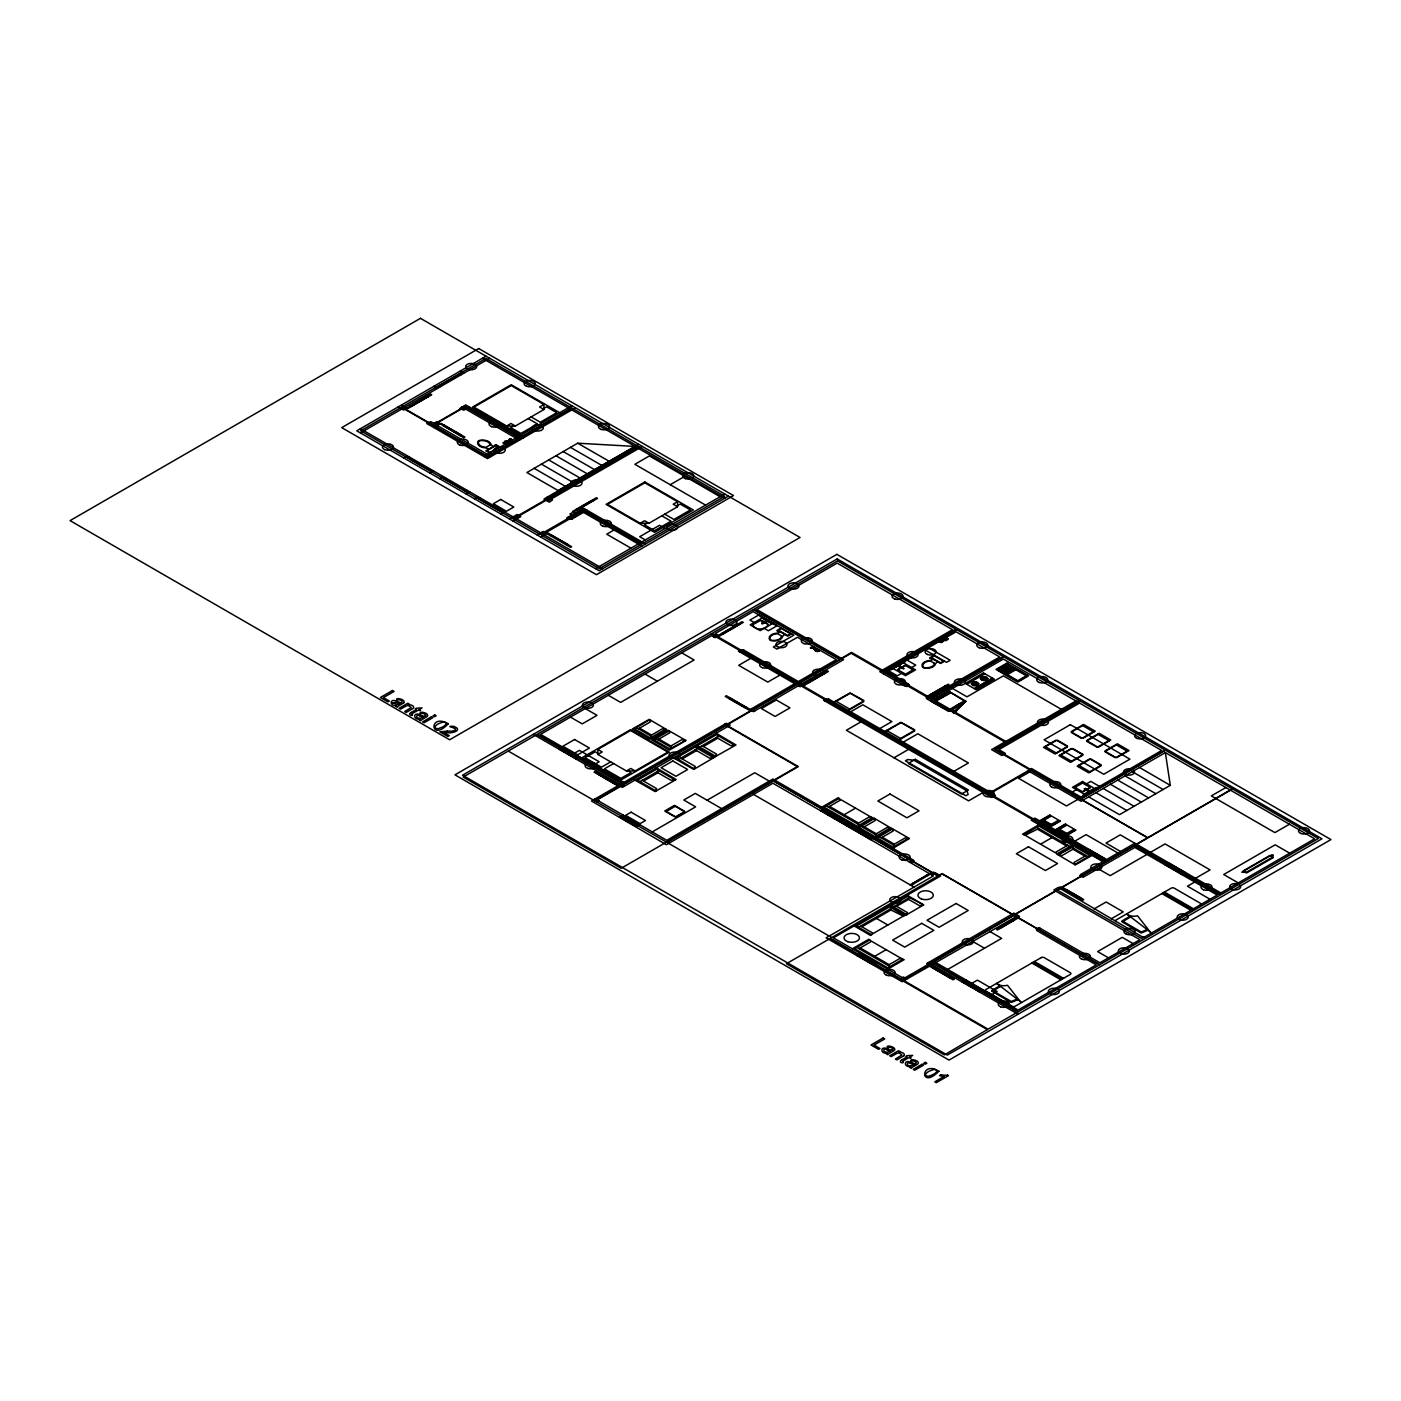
<?xml version="1.0" encoding="UTF-8"?>
<svg xmlns="http://www.w3.org/2000/svg" width="1401" height="1401" viewBox="0 0 1401 1401"><rect width="100%" height="100%" fill="white"/><g stroke="black" fill="none" stroke-linecap="round" stroke-linejoin="round"><path stroke-width="1.5" d="M984.185 677.699L985.744 678.329M901.876 668.417L903.978 668.592L902.682 667.787M1086.16 788.868C1082.728 786.539 1094.339 793.684 1086.108 789.148M975.289 682.952L976.515 683.67M983.852 679.59L985.744 678.784M762.109 623.2L766.382 621.466M434.853 726.664L436.814 724.79A29.123 16.812 0 0 1 438.863 723.564L442.996 722.058A2.977 1.716 0 0 1 446.254 724.072L444.292 725.946A30.034 17.337 0 0 1 442.243 727.172L438.303 728.643A3.082 1.786 0 0 1 434.678 726.646M925.518 1074.129L927.462 1072.255A29.123 16.812 0 0 1 929.511 1071.029L933.644 1069.523M973.45 683.565L975.464 682.882M982.539 678.312L984.255 677.594M669.223 730.867L668.172 730.359L651.728 739.868L669.52 750.13L686.052 740.358L669.678 748.922L653.829 739.763L669.223 730.867L685.142 740.026M891.421 828.341L890.371 827.851L875.065 836.695L859.216 827.536L874.522 818.342M906.92 914.748L891.526 905.624L907.375 896.465L923.784 904.958L907.218 895.257M1022.502 834.225L1039.017 824.699L1074.339 845.101L1057.895 854.943L1074.164 846.309L1090.013 855.468L1074.707 864.662M991.768 990.595L999.824 985.796M993.519 990.595L1000.577 986.374M1121.816 921.122L1129.854 916.324M1123.567 921.122L1130.607 916.902M903.575 668.61L899.302 667.016M1084.392 788.658L1085.372 789.411M763.457 623.533L763.86 623.287M982.469 678.977L983.555 679.345M784.525 634.303L782.564 636.579A8.476 4.886 0 0 1 770.83 640.537A2.784 1.611 0 0 1 769.814 639.942A8.476 4.886 0 0 1 776.662 633.182L780.585 632.044M937.409 661.64L935.448 663.899A8.476 4.886 0 0 1 923.714 667.857A2.784 1.611 0 0 1 922.681 667.261A8.476 4.886 0 0 1 929.528 660.501L933.469 659.363M899.372 666.491L900.65 666.491M752.967 624.653L760.69 620.31L767.993 624.373M897.761 669.398L905.064 665.335L912.787 669.678M912.769 670.063L905.501 674.109L897.796 669.783L905.396 665.387M957.759 704.721L951.121 711.025L953.31 712.111L964.904 701.708M1075.25 787.134L1082.553 783.089L1090.276 787.415L1082.64 791.793L1075.25 787.502M1090.276 787.782L1082.693 791.793M403.768 702.812C406.378 699.239 394.136 696.98 396.921 700.062M958.862 704.038L951.612 710.99L953.486 711.936M412.017 713.774L417.831 710.36L420.493 710.552L418.987 709.677L422.051 707.908L416.43 708.205L415.274 708.871L416.36 709.501L411.316 712.409M902.682 1061.24L908.496 1057.825L911.14 1058.018L909.652 1057.16L912.716 1055.391L907.077 1055.671L905.922 1056.336L907.007 1056.967L901.964 1059.874M840.232 800.199L828.359 807.081M870.739 941.822L858.953 948.635M1055.864 852.123L1067.737 845.258M507.162 441.262L508.318 441.262M508.23 441.753L507.232 441.735M814.436 649.066L815.592 649.066M815.575 649.521L814.541 649.556M942.961 640.064L944.099 640.064M944.081 640.502L943.048 640.555M940.316 640.975L941.98 642.218M943.363 639.381L945.938 637.718M694.458 769.096L676.088 758.064L695.106 747.083L713.477 757.696L714.79 757.276L694.808 745.56M487.303 450.527L495.919 445.588L498.791 446.901M498.791 447.322L490 452.348L487.268 451.052M778.746 629.977L781.618 628.664L790.322 633.672M790.234 634.145L787.45 635.406L778.746 630.397M931.63 657.297L934.502 655.983L943.206 660.992M943.206 661.412L940.334 662.726L931.753 657.787M764.946 621.711C760.305 624.653 770.638 620.048 763.422 623.41L762.774 622.937M863.839 701.533L848.393 710.447M914.73 730.919L899.284 739.833M486.042 356.187L356.782 430.825L599.155 570.75L728.415 496.129M435.939 387.639L462.12 372.526M360.407 432.909L489.667 358.288M411.123 406.36L428.093 396.693M422.717 399.968L407.884 408.532L401.702 404.871M428.461 424.521L432.103 422.419M433.715 423.347L436.692 421.806L463.731 437.76L464.904 437.077L456.166 432.051M433.715 427.55L441.052 423.312L455.885 431.876M469.335 406.99L463.731 410.213L459.948 408.374L465.692 404.889L523.116 438.04M443.381 425.992L444.537 425.326M403.681 457.899L407.306 455.798M408.041 457.899L409.495 457.059M460.246 435.729L461.402 435.063M429.844 470.491L431.298 469.65M506.637 426.009L510.997 423.487L515.358 426.009L543.956 409.495L543.956 404.451L511.242 385.573L473.923 407.113L506.637 426.009L515.358 426.009M543.956 404.451L539.595 406.973L543.956 409.495M429.844 473.013L433.487 470.911M513.414 426.009L510.752 427.55L520.927 433.417L537.406 423.908L528.212 418.584M543.956 408.374L546.618 406.833L556.792 412.717L540.313 422.226L531.119 416.903M439.739 478.722L443.381 476.62M506.111 441.28L504.553 441.455L506.111 441.28A7.198 4.15 0 0 0 507.442 442.208M444.099 478.722L445.553 477.881M507.547 442.156L505.551 443.171L504.395 442.348M508.826 441.28L510.7 440.194M507.915 442.366L506.619 443.364M509.316 441.56L511.19 440.474M483.853 456.498L571.818 405.712M575.461 407.814L487.495 458.6L426.797 423.47L430.562 421.631L491.121 456.498M465.92 491.313L467.374 490.473M465.92 493.835L469.545 491.733M474.431 498.738L478.074 496.655M478.792 498.738L480.245 497.898M577.702 443.206L526.899 472.54L558.071 490.543L635.108 446.446L577.702 443.206L609.19 461.279M500.612 511.33L502.066 510.489M500.612 513.852L504.237 511.75M509.456 518.965L517.197 514.482L520.822 516.584L513.081 521.067M638.716 444.327L543.956 499.036L549.332 502.153L552.519 499.964L551.066 499.124M547.581 501.138L642.341 446.429M587.352 502.941L572.519 511.505L575.128 513.011M587.632 502.784L596.371 497.74L597.526 498.406L569.892 514.027L575.058 517.249M576.144 509.579L593.131 499.912M576.914 510.017L593.779 500.28M537.143 534.954L543.448 531.399L545.76 532.73M545.182 534.411L547.809 532.905L562.642 541.469M540.768 537.038L545.252 534.446L541.627 532.362M571.433 519.351L587.124 510.279M550.138 535.585L551.293 534.919M670.221 484.711L684.774 476.322M567.002 545.322L568.158 544.656L551.031 535.059M614.023 529.998L606.738 534.201L630.975 548.194M640.239 523.256L644.6 520.734L648.961 523.256L677.559 506.742L677.559 501.698L644.845 482.82L607.526 504.36L640.239 523.256L648.961 523.256M677.559 501.698L673.198 504.22L677.559 506.742M647.034 523.256L644.355 524.797L654.547 530.664L671.026 521.154L661.815 515.831M677.559 505.621L680.221 504.08L690.413 509.964L673.934 519.473L664.722 514.149M595.53 568.648L724.79 494.028M422.629 717.452L423.172 717.154A17.145 9.895 0 0 1 420.212 716.051M508.475 750.918L536.828 734.544L623.112 784.35L594.76 800.724M713.302 636.649L716.944 634.565L715.193 633.55L753.143 611.642L793.859 635.143L773.352 646.982L776.995 649.083L797.502 637.245L836.309 659.661L798.36 681.569L743.703 650.011L740.061 652.095M717.084 636.159L742.092 621.711L743.266 622.394L734.106 627.508M717.382 636.317L715.053 637.665L711.568 635.651L540.576 734.369L623.743 782.388M722.005 633.62L738.87 623.883M722.636 633.988L739.623 624.321L738.607 623.725M734.247 627.595L719.413 636.159L716.804 634.635M761.076 616.44L774.7 624.303M774.508 624.706L760.393 616.545M559.384 749.43L563.009 747.328M560.96 749.92L575.496 758.309M561.924 749.64L564.113 748.379M740.639 649.749L738.309 651.097L794.735 683.67L749.097 710.184L734.264 701.621M740.936 649.924L743.546 650.082M781.338 627.911L777.397 630.187L787.73 636.159L791.67 633.882M778.623 630.905L776.907 630.765L779.114 631.186M573.832 753.563L579.401 750.358L599.155 761.759L593.586 764.981M575.986 757.748L578.158 756.487M750.831 658.312L738.712 665.317L767.783 682.094L779.902 675.107M576.336 759.219L579.979 757.118M597.842 749.43L630.555 730.534L667.874 752.092L635.161 770.97L626.44 770.97L597.842 754.456L597.842 749.43L602.202 751.952L597.842 754.456M638.436 728.8L650.467 721.848L649.434 720.219M650.432 735.718L662.463 728.783L665.3 729.361M610.678 761.881L601.467 767.188L584.988 757.678L595.18 751.812L597.842 753.335M813.631 647.244L810.426 647.962L813.018 647.875M811.284 648.173L813.718 646.772M811.634 648.383L812.773 647.735M613.585 763.563L604.374 768.869L620.853 778.378L631.045 772.511L628.366 770.97M813.245 648.015L810.426 647.682L811.564 647.034L814.681 648.663M597.597 774.158L598.752 773.475M728.73 698.434L729.903 697.768M815.382 648.243L813.718 649.206L815.119 650.011L816.783 649.066M657.769 739.71L669.801 732.776L668.785 731.147M814.681 650.222L815.61 650.764A7.198 4.15 0 0 1 816.941 649.836L816.188 649.399A7.198 4.15 0 0 1 814.681 650.222L815.61 650.764M817.186 650.292L816.065 650.94L818.885 651.272L816.818 649.889M817.431 650.432L816.065 651.22L818.639 651.132M818.219 649.976L819.497 650.624M816.538 651.22L818.517 650.222M816.906 651.43L819.357 650.011M817.273 651.64L819.427 650.677L816.555 649.188M603.253 777.257L594.094 772.144L595.267 771.461L620.275 785.908M626.44 770.97L630.8 768.448L635.161 770.97M669.766 746.645L681.797 739.71L684.634 740.288M614.461 783.895L615.617 783.212M745.612 708.17L746.768 707.505M595.232 801.004L726.103 725.455L797.344 766.592L666.491 842.141L508.248 751.059L463.188 777.065L621.186 868.287L666.246 842.264M802.213 685.229L818.657 675.895M818.499 675.825L827.22 670.781L828.394 671.447L804.542 685.229L801.932 683.706M802.51 685.387L800.181 686.735L798.447 685.719M807.011 682.62L823.998 672.953M807.782 683.058L824.646 673.321M639.889 781.618L658.925 770.638M678.504 759.465L697.523 748.484M699.747 747.066L718.766 736.085M643.549 781.058L657.945 772.739M682.147 758.904L696.56 750.586M703.39 746.505L717.802 738.187M655.423 790.584L656.631 788.623L642.201 780.287M674.441 779.604L671.044 780.304L656.614 771.969M715.263 756.032L716.489 754.071L702.059 745.735M734.282 745.052L730.884 745.752L716.454 737.416M694.02 768.413L695.246 766.452L680.816 758.134M713.039 757.433L709.642 758.151L695.211 749.815M634.951 780.112L655.125 791.6L676.14 779.516L656.316 767.783M734.86 745.35L716.366 734.684L697.33 745.665L715.806 756.347L735.998 744.964L716.156 733.231M713.669 757.748L693.74 769.429L673.566 757.959M619.575 817.256L623.217 815.154M825.767 698.819L823.455 700.167L991.855 797.467L995.481 795.365L828.762 699.117L826.065 698.994M621.151 817.746L635.704 826.135M622.132 817.466L624.303 816.205M825.119 701.218L828.762 699.117M833.84 702.059L850.074 692.917L863.874 700.5M883.401 673.741L956.095 631.781L999.719 656.964L927.024 698.924L930.649 701.025L1003.361 659.065L1161.709 750.481L1081.029 797.081L1031.556 768.519L1027.914 770.62L1081.029 801.267L1165.352 752.582L1314.681 838.796L1220.901 892.945L1120.275 834.856L1106.002 843.087L1120.555 851.493M836.204 701.323L849.847 693.442M939.09 641.676L941.962 640.187M940.579 641.553L942.453 640.467M943.731 639.592L945.728 638.576M946.971 638.033L945.272 639.014L948.092 638.979L946.726 638.173M945.167 640.467L946.726 640.292L945.167 640.467A7.198 4.15 0 0 0 943.836 639.539M946.393 639.662L948.092 638.698M902.454 668.435L900.773 666.683L902.069 668.032M636.177 825.574L638.366 824.313M901.526 673.356L897.27 675.807L888.549 670.764M911.578 667.559L915.746 665.142L907.025 660.099M636.544 827.045L640.187 824.944M934.222 655.23L930.282 657.507L940.614 663.479L944.554 661.202M931.507 658.225L929.774 658.085L931.998 658.505M665.93 811.687L675.615 806.083M849.654 709.081L863.296 701.218M850.705 711.778L862.823 704.791L891.894 721.585L879.775 728.573M675.86 816.713L684.336 811.827M676.228 816.923L684.704 812.037M652.236 831.914L695.632 806.853L683.811 800.024L695.264 793.404L721.638 808.64M707.102 800.234L754.736 772.739L769.289 781.128M908.391 685.352L909.354 684.791L908.146 684.091M908.636 685.492L906.692 686.613L905.239 685.772M860.914 721.883L846.379 730.271L968.599 800.847L983.152 792.441M931.385 694.143L945.447 686.035M931.805 701.008L948.092 691.604M932.103 701.183L948.389 691.779M934.047 702.286L950.333 692.9M884.749 731.445L900.966 722.303L914.765 729.886M966.76 684.248L984.921 673.758M887.096 730.709L900.738 722.828M997.687 669.048L1006.181 664.144M974.273 688.591L992.433 678.102M975.236 688.451L992.188 678.662M982.451 684.581L985.551 682.795M983.134 684.984L986.234 683.198M976.444 689.152L993.414 679.362M1014.149 669.59L1007.126 673.653L999.001 668.96M1008.09 674.214L1015.13 670.151M947.987 710.325L964.256 700.938M900.545 738.467L914.188 730.604M903.295 742.145L917.83 733.756L968.424 762.967L953.888 771.356M1018.527 680.238L1025.567 676.175M1018.527 681.079L1027.021 676.175M894.013 757.783L908.548 749.377M821.757 807.239L838.271 797.694M839.339 798.307L824.068 807.134L857.289 826.292L872.56 817.484M820.461 810.671L824.086 808.57M822.037 811.161L837.308 819.97M823 810.881L825.189 809.62M844.085 814.752L855.538 808.132M837.78 819.41L840.337 817.939M838.271 820.531L853.542 829.357M839.234 820.25L841.423 818.99M857.377 823.823L869.128 817.028L871.037 817.063M854.015 828.797L856.204 827.536M1075.933 700.955L991.593 749.64L1001.75 755.507L1005.393 753.405L998.878 749.64L1079.576 703.057M857.097 827.623L873.926 818.061L890.528 827.798M854.505 829.917L869.776 838.726M855.468 829.637L857.657 828.376M863.156 827.483L875.17 820.548L874.154 818.902M875.152 834.418L887.183 827.466L890.003 828.061M869.163 838.796L872.805 836.695M870.616 839.637L874.259 837.535M874.907 837.903L891.964 828.481L909.459 838.534L892.945 848.323M881.194 837.903L893.208 830.951L892.192 829.322M1055.864 740.201L1043.517 747.346L1055.146 754.053L1067.509 746.926M1045.409 746.751L1056.301 740.464M1071.257 731.602L1083.621 724.475L1095.249 731.182L1082.903 738.327M1071.695 731.865L1082.605 725.56M893.19 844.838L905.221 837.886L908.041 838.481M908.531 838.218L893.102 847.097L877.254 837.956L892.56 828.762M1056.161 752.967L1067.072 746.663M1082.465 738.064L1093.358 731.777M1029.91 771.776L1018.597 778.308L1066.476 805.943L1077.789 799.411M1071.275 748.484L1058.911 755.612L1070.539 762.337L1082.903 755.192M1060.802 755.034L1071.695 748.729M1086.773 740.428L1099.137 733.283L1110.765 740.008L1098.402 747.136M1087.211 740.674L1098.121 734.369M1071.555 761.233L1082.465 754.946M1097.964 746.891L1108.874 740.586M909.389 862.018L913.014 859.916L772.914 779.026L666.788 840.302L598.735 801.022M1089.505 759.009L1077.141 766.154L1088.787 772.862L1101.133 765.734M1079.033 765.559L1089.943 759.272M1105.021 750.954L1117.368 743.808L1129.013 750.533L1116.65 757.661M1105.459 751.199L1116.352 744.912M1089.803 771.776L1100.696 765.471M1116.212 757.416L1127.122 751.129M910.072 884.854L917.708 880.581M917.585 880.511L929.931 873.366L932.12 874.627M913.102 883.243L927.252 875.187M911.035 885.414L933.574 872.122L935.027 872.963M1072.29 792.038L1076.476 789.639M1086.528 783.824L1090.766 781.373L1099.505 786.416M931.683 874.889L935.325 872.788L940.719 875.905L833.402 937.847L902.174 977.565M1084.409 788.973L1085.6 788.745M1085.985 789.166L1087.141 790.584L1085.11 789.218M1082.763 795.558L1097.018 787.502L1082.92 795.645M1039.682 820.776L1049.769 815.032L1060.277 821.074L1050.365 826.94M893.54 906.78L909.389 897.621M858.585 927.287L891.789 908.128M1043.307 820.688L1050.522 816.52L1049.909 815.54M896.587 906.307L908.584 899.389M861.895 926.779L890.913 910.037M1023.553 834.838L1038.824 826.03L1072.028 845.206L1056.757 854.015M1038.736 828.499L1025.147 835.294M1050.505 824.839L1057.72 820.671L1059.419 821.039M871.247 934.607L904.468 915.448M906.465 914.24L907.498 912.611L895.467 905.676M922.331 905.099L919.494 905.676L907.463 898.742M922.839 905.361L906.097 915.081L889.425 905.519M1055.268 829.777L1065.355 824.033L1075.863 830.075L1065.951 835.942M852.351 948.792L868.865 939.248M1058.893 829.69L1066.108 825.522L1065.496 824.541M869.933 939.861L854.663 948.687L887.849 967.863L903.137 959.037M1040.558 844.19L1052.011 837.588M1066.091 833.84L1073.306 829.672L1075.005 830.022M856.852 955.587L860.477 953.486M859.391 955.797L861.562 954.536M874.679 956.305L886.132 949.685M1165.352 752.582L1170.308 785.348L1119.504 814.681L1088.665 796.871M1074.777 841.16L1086.09 834.628L1117.928 852.999M1057.825 854.628L1074.339 845.101M873.453 963.906L875.625 962.645M1074.094 848.586L1062.063 855.521L1059.226 854.943M873.804 965.377L877.446 963.275M1084.304 850.845L1087.929 848.743M887.954 965.377L899.705 958.599L901.614 958.634M1088.787 849.654L1103.323 858.06M1086.108 851.475L1088.297 850.214M887.674 969.194L904.188 959.65M1086.09 855.521L1074.059 862.456L1075.075 864.084M1092.132 855.363L1075.32 864.942L1058.718 855.205M1100.17 859.584L1102.359 858.34M1225.857 787.52L1211.322 795.908L1274.892 832.614L1289.428 824.226M1101.256 860.634L1104.899 858.533M1134.828 843.244L1106.615 859.531L1034.866 818.114L1031.224 820.215L1102.972 861.633L1080.574 874.557L1084.216 876.658L1134.828 847.447L1217.259 895.046L1143.549 937.602L1058.28 887.428L1053.832 890.003L1139.906 939.703L1099.925 962.785L1038.947 927.585L1037.003 928.705M1058.788 887.726L1060.242 886.886L1075.267 895.852M1081.082 874.854L1079.628 875.695L1082.78 877.236L1083.989 876.536M1057.597 889.985L1134.425 845.644L1220.201 895.169L1143.391 939.511L1057.37 890.125L1013.991 915.168L1099.767 964.694L1143.146 939.651M1061.695 889.407L1063.884 888.146L1083.744 899.617L1082.78 900.178L1075.513 895.992M1018.107 915.553L902.174 981.751L826.135 937.847L933.434 875.905L772.914 783.229L666.351 844.75L591.467 801.022L726.418 723.284L727.574 723.949M1017.371 917.357L996.531 929.388L997.512 929.949L1004.78 925.763M1013.711 919.721L999.561 927.795L1000.419 928.285M1017.616 917.497L1019.56 916.394L1013.851 913.084L926.674 963.59L945.29 973.993M1000.191 928.145L1014.342 920.089L1013.501 919.599M1066.791 889.828L1065.811 890.388L1080.083 898.374M932.786 968.109L933.959 967.443M947.741 969.439L1001.627 938.337L989.509 931.332M1146.929 854.435L1110.187 875.66L1098.069 868.655M1150.536 852.316L1165.072 843.927L1210.079 869.898L1195.526 878.304M1079.873 898.496L1080.836 897.936L1066.564 889.95M949.65 977.845L950.824 977.18L933.696 967.601M1037.248 928.845L1036.285 929.388L1037.493 930.089M1040.4 928.425L1036.758 930.509L1096.283 964.886L1018.072 1010.051L935.623 962.452M961.997 981.873L965.639 979.772M1164.826 864.767L1168.469 862.666M963.573 982.364L978.108 990.752M1169.31 863.576L1183.845 871.982M964.536 982.083L966.725 980.823M1166.648 865.398L1168.837 864.137M1093.988 908.986L1106.107 901.999L1123.234 911.893L1111.133 918.881M971.839 983.362L977.425 980.14L997.162 991.54L991.593 994.763M978.598 990.192L980.788 988.931M1180.71 873.524L1182.882 872.263M978.966 991.663L982.591 989.561M1181.796 874.557L1185.421 872.473M889.758 1051.345L890.3 1051.03A17.145 9.895 0 0 1 887.341 1049.927M1194.72 882.035L1187.453 886.22L1209.991 899.232M1017.108 999.071L1011.224 1001.487L993.554 991.225M1017.862 999.649L1011.224 1002.503L991.82 991.225M1147.156 929.599L1141.255 932.015L1123.567 921.7M913.837 1064.62L913.277 1064.935A5.411 3.117 0 0 1 911.578 1065.671C906.114 1067.212 905.852 1060.802 910.843 1063.534A17.145 9.895 0 0 0 913.802 1064.637M1147.909 930.159L1141.255 933.031L1121.816 921.7M940.964 1074.83L939.528 1075.653A13.064 7.53 0 0 0 944.292 1076.336L934.817 1081.817L936.306 1082.675L948.459 1075.653L947.496 1075.092M903.312 916.096L889.688 909.337M400.984 702.794L400.931 702.829A21.803 12.591 0 0 1 397.691 701.638L396.973 701.358A10.105 5.832 0 0 0 396.01 700.99C389.46 698.328 389.548 706.489 396.448 705.561A4.536 2.609 0 0 0 395.66 706.349L397.219 707.242A4.588 2.644 0 0 1 398.042 706.314A19.036 10.98 0 0 1 398.935 705.736L402.858 703.442A9.124 5.271 0 0 0 403.786 702.829M424.415 716.436L424.345 716.471A21.803 12.591 0 0 1 421.211 715.21L420.598 714.983A10.105 5.832 0 0 0 419.547 714.563C413.102 711.936 412.962 720.061 419.985 719.133A4.536 2.609 0 0 0 419.179 719.921L420.738 720.832A4.588 2.644 0 0 1 421.561 719.904A19.036 10.98 0 0 1 422.454 719.326L426.394 717.014A9.124 5.271 0 0 0 427.305 716.401C430.16 713.074 418.023 710.517 420.44 713.652M891.544 1050.312L891.474 1050.365A21.803 12.591 0 0 1 888.339 1049.104M915.133 1063.867L915.098 1063.884A21.803 12.591 0 0 1 911.858 1062.676M976.077 684.546L974.956 684.756M665.808 729.098L649.206 719.378L632.394 728.94L650.187 739.22L666.718 729.658L665.773 729.115L650.344 737.994L634.495 728.835L649.801 719.659M980.192 678.557L981.576 678.557M986.707 678.557L988.09 678.557M971.103 683.793L972.487 683.793M977.618 683.793L979.001 683.793M1060.014 820.898L1050.47 826.205L1040.943 820.723L1050.19 815.242M1075.6 829.9L1066.056 835.206L1056.529 829.707L1065.723 824.208M886.921 1053.009C880.739 1054.305 879.67 1046.092 886.658 1048.456A10.105 5.832 0 0 1 887.621 1048.824L888.304 1049.121M447.427 731.059L439.844 731.865L447.847 736.488L449.283 735.648L443.346 732.233A8.301 4.798 0 0 1 445.606 732.145C450.316 734.474 464.274 730.306 453.766 726.331C441.192 725.893 464.116 728.625 451.98 731.164A31.698 18.301 0 0 1 447.427 731.042M1087.929 790.794L1087.141 790.619M763.055 622.745C760.48 622.097 763.282 625.056 762.126 623.533M675.002 779.902L656.509 769.254L637.49 780.234L656.001 791.005M489.054 448.95L485.114 447.812A8.476 4.886 0 0 1 478.266 441.052A2.784 1.611 0 0 1 479.3 440.457A8.476 4.886 0 0 1 491.033 444.415L492.994 446.674M953.31 712.093L954.204 712.391M714.545 756.96L715.806 756.347M420.177 716.069C416.115 713.109 414.591 719.133 420.895 718.188A5.411 3.117 0 0 0 422.577 717.435M887.323 1049.962C882.998 1047.002 881.947 1053.132 888.041 1052.063A5.411 3.117 0 0 0 889.723 1051.328M911.823 1062.711L911.14 1062.413A10.105 5.832 0 0 0 910.195 1062.028C903.908 1059.436 903.452 1067.422 910.632 1066.599A4.536 2.609 0 0 0 909.844 1067.404L911.403 1068.298A4.588 2.644 0 0 1 912.209 1067.369A19.036 10.98 0 0 1 913.102 1066.791L917.042 1064.497A9.124 5.271 0 0 0 917.97 1063.884C920.842 1060.452 908.408 1058 911.105 1061.117A3.818 2.207 0 0 1 916.289 1062.729A2.592 1.506 0 0 1 915.343 1063.692M900.107 667.139L901.929 668.032M482.399 358.288L724.79 498.231M720.114 496.725L649.416 455.92L634.881 464.309L705.579 505.113M1007.634 664.144L1027.021 675.335M1025.567 675.335L1006.759 664.477L998.283 669.38L1017.073 680.238M1005.182 665.387L1013.308 670.081M1004.937 665.528L1013.063 670.221M1003.904 666.123L1012.275 670.676M1003.169 666.543L1011.294 671.237M1002.923 666.683L1011.049 671.377M1002.153 667.139L1010.279 671.832M1001.908 667.279L1010.033 671.972M559.7 412.717L511.242 384.732L472.47 407.113L520.927 435.098M1001.19 667.699L1009.315 672.392M1000.944 667.839L1009.07 672.533M1000.209 668.259L1008.335 672.953M999.964 668.4L1008.09 673.093M946.481 638.313L947.619 638.979M999.246 668.82L1007.372 673.513M944.799 637.77L947.251 639.189M945.763 638.733L946.883 639.399M997.687 669.871L1017.073 681.079M943.153 639.259L944.817 640.204L943.398 641.028L941.735 640.064M1061.398 709.361L1003.361 675.842L967.005 696.84L952.47 688.434M941.087 641.43L942.47 642.218L939.878 642.131M939.178 641.01L941.612 642.429M939.528 641.5L941.262 642.639M1082.167 725.315L1093.796 732.023M1097.683 734.124L1109.312 740.849M1115.914 744.649L1127.56 751.374M459.931 371.265L463.573 373.366M459.931 373.787L461.384 374.627M1289.726 853.209L1275.19 844.803L1223.721 874.522L1238.274 882.91M928.478 647.717L950.158 660.256L946.533 662.34L924.835 649.819M1071.695 732.198L1081.887 738.064M1087.211 741.006L1097.386 746.891M1105.459 751.531L1115.634 757.416M1086.773 741.269L1096.948 747.136M1105.021 751.794L1115.196 757.661M1071.257 732.443L1081.449 738.327M570.487 447.374L601.887 465.465M563.22 451.56L594.584 469.65M1072.728 748.484L1082.903 754.351M1090.959 759.009L1101.133 764.893M1072.29 748.729L1082.465 754.614M1090.521 759.272L1100.696 765.139M1057.335 740.201L1067.509 746.085M1056.897 740.464L1067.072 746.33M438.128 386.378L439.581 387.219M555.969 455.745L587.282 473.818M1117.735 780.077L1148.592 797.887M433.767 386.378L437.392 388.48M904.608 661.5L890.983 669.38M462.067 406.99L519.473 440.142M945.22 685.912L946.183 686.472M461.559 407.288L465.185 409.372M903.82 663.076L915.571 669.853L905.519 675.667L893.768 668.872M1060.364 754.771L1071.993 761.496M1078.595 765.314L1090.241 772.021M548.702 459.948L579.979 478.004M1110.468 784.28L1141.325 802.09M1044.971 746.505L1056.599 753.213M511.383 439.616L508.808 439.529L510.174 440.317M512.258 440.107L510.017 439.108M965.534 701.691L948.389 691.113L966.13 701.341L948.67 711.428L930.929 701.183L949.265 711.095M665.037 528.527L659.451 525.305L639.714 536.706L645.283 539.928M509.649 439.319L512.101 440.737M509.299 439.529L511.032 440.807M948.88 693.723L934.625 700.938L935.5 701.446M509.526 441.683L507.863 440.72L506.461 441.525L508.125 442.488M427.077 396.115L428.251 396.781M505.761 442.874L503.187 442.769L504.798 443.434M504.027 442.558L506.479 443.977M541.434 464.151L572.676 482.189M1103.2 788.465L1134.039 806.293M1097.071 787.817L1083.446 795.68M422.577 399.88L431.736 394.767L430.562 394.084L403.523 410.038L398.077 406.973M931.175 694.02L932.138 694.581M592.868 499.754L594.042 500.42M500.139 447.112L496.199 444.835L485.849 450.807L489.79 453.083M887.043 671.657L908.356 683.968L904.731 686.07L879.758 671.657L952.47 629.679L837.185 563.114L756.785 609.54L843.577 659.661L753.458 711.69L751.129 710.36M494.973 445.536L495.709 444.835L494.465 445.833M534.166 468.337L565.374 486.357M930.439 696.962L928.268 695.702L948.127 684.231L949.107 684.791L926.079 697.803L927.532 698.644M1095.932 792.668L1126.772 810.479M410.213 405.852L411.369 406.518M444.275 425.484L461.262 435.151M443.644 425.851L460.509 435.588M645.511 543.991L583.499 508.178L566.705 517.967L569.034 519.298M434.8 422.734L438.443 424.818M579.856 510.279L641.886 546.092M576.004 509.491L577.177 510.157M815.154 648.383L812.895 646.964M547.003 497.285L550.628 499.386M760.358 620.363C779.236 624.426 756.312 634.548 753.02 625.074M754.176 622.534L749.938 620.083L758.659 615.039L777.135 625.704L768.396 630.748L764.228 628.331M1168.101 862.876L1185.071 872.683M568.368 516.916L572.011 519L569.314 519.141M1165.194 864.557L1182.164 874.347M823.735 672.795L824.909 673.461M850.565 693.442L863.296 700.798M901.456 722.828L914.188 730.184M562.922 541.627L571.643 546.67L570.487 547.336L545.479 532.905M721.743 633.462L722.898 634.145M806.871 682.532L808.044 683.198M1043.973 820.303L1051.188 824.453M1059.559 829.304L1066.774 833.455M1042.151 820.023L1051.661 825.504M1057.737 829.024L1067.247 834.506M835.661 701.008L850.197 709.396M886.553 730.394L901.106 738.782M1164.476 892.052L1193.564 908.829M360.407 428.724L602.798 568.648M802.002 683.67L804.612 685.177M1163.601 892.56L1192.689 909.337M1087.561 848.953L1104.531 858.743M1162.725 893.05L1191.813 909.844M405.852 456.638L432.033 471.752M441.928 477.461L468.092 492.574M476.62 497.478L502.784 512.591M1161.867 893.558L1190.938 910.352M1084.654 850.635L1101.624 860.424M1036.635 827.29L1069.839 846.467M1072.168 847.482L1088.017 856.624M1072.973 849.234L1084.969 856.151M1037.511 829.199L1066.511 845.959M1023.956 834.611L1057.16 853.787M681.989 652.989L694.108 659.976L620.625 702.409L608.507 695.404M751.566 708.591L755.209 710.692M751.426 710.184L726.418 695.737L725.245 696.42L733.966 701.446M729.641 697.908L746.505 707.645M728.888 698.346L745.875 708.013M1133.111 943.626L1122.254 937.357L1097.631 951.577L1108.489 957.846M645.248 674.196L657.367 681.184M727.872 723.774L730.201 725.123L622.307 787.415L619.978 786.066M724.807 724.037L728.45 726.138M838.936 798.552L872.158 817.711M829.585 806.381L858.585 823.123M864.259 826.835L876.273 833.77M882.315 837.255L894.311 844.19M826.257 805.873L859.478 825.031M861.23 826.38L877.079 835.521M879.268 836.782L895.116 845.941M942.015 873.891L1013.501 915.168L902.034 979.527L830.548 938.25L942.015 873.611L1013.746 915.028L1105.827 861.86L797.817 684.038L726.576 725.175L798.307 766.592L773.597 780.865L938.127 875.853M1015.2 917.217L1017.371 918.478L1004.657 925.693M823.735 808.78L873.891 837.745M912.734 860.091L914.188 860.914L911.035 862.456L909.827 861.755M937.899 875.993L773.352 781.005L666.964 842.421L831.511 937.409M820.828 810.461L870.984 839.427M927.024 875.047L928.005 875.607M912.979 883.173L913.942 883.733M658.89 739.08L670.886 745.997M639.556 728.152L651.553 735.07M753.528 794.42L914.047 887.096M636.509 727.679L652.358 736.838M655.843 738.607L671.692 747.749M1034.446 961.524L1063.517 978.318M1033.57 962.032L1062.641 978.809M1032.695 962.522L1061.765 979.317M1031.819 963.03L1060.907 979.824M585.285 708.556L597.019 715.333L582.203 723.879L570.47 717.119M972.364 941.227L984.483 948.232M904.871 915.676L889.6 906.85L856.379 926.026L871.65 934.835M876.413 918.408L887.866 925.028M684.704 811.337L674.406 805.382L664.722 810.986L675.019 816.923M675.264 806.293L684.336 811.547M562.659 747.539L579.611 757.328M965.271 979.982L982.241 989.771M559.752 749.22L576.704 759.009M620.415 784.315L624.058 786.399M962.364 981.663L979.334 991.453M533.308 734.369L620.1 784.49M928.285 962.487L1018.072 1014.236M666.298 811.477L675.387 816.713M598.49 773.632L615.354 783.369M945.587 974.15L954.309 979.194L953.153 979.859L929.301 966.095M597.737 774.07L614.724 783.737M603.113 777.345L617.946 785.908M860.687 926.079L872.543 932.961M933.048 967.968L949.913 977.705M854.085 925.921L870.581 935.448M869.531 940.089L902.734 959.282M860.179 947.917L889.162 964.676M856.852 947.409L890.055 966.585M596.721 799.498L599.05 800.847L597.299 801.845L593.814 799.831M595.267 798.99L596.423 799.673M622.85 815.364L639.819 825.154M906.622 979.194L903.417 977.005L901.666 978.021L905.169 980.035M594.252 799.411L597.877 801.512M860.109 953.696L877.079 963.485M619.942 817.046L636.912 826.835M857.202 955.377L874.171 965.166M1132.271 771.688L1163.093 789.516M1125.003 775.874L1155.825 793.702M1139.538 767.485L1170.308 785.348M902.804 1061.853C905.028 1063.096 899.337 1063.412 900.423 1060.96A10.472 6.042 0 0 1 901.999 1059.909M412.157 714.387C414.328 715.946 408.584 715.718 409.775 713.494A10.472 6.042 0 0 1 411.351 712.444M887.586 1047.528C884.924 1044.2 897.078 1047.125 894.468 1050.242A9.124 5.271 0 0 1 893.505 1050.908L889.582 1053.219A19.036 10.98 0 0 0 888.689 1053.78A4.588 2.644 0 0 0 887.884 1054.725L886.325 1053.815A4.536 2.609 0 0 1 887.113 1053.027M1151.64 933.031L1126.667 913.872A8.353 4.816 0 0 0 1137.507 915.799L1150.203 931.928M1021.609 1002.503L996.619 983.362A8.353 4.816 0 0 0 1007.477 985.271L1020.156 1001.4M947.531 1075.162A10.578 6.112 0 0 1 941.034 1074.725M925.343 1074.112A3.082 1.786 0 0 0 929.003 1076.213L932.908 1074.637A30.034 17.337 0 0 0 934.957 1073.411L936.901 1071.537A2.977 1.716 0 0 0 933.626 1069.418M903.68 1055.846A9.369 5.411 0 0 1 902.699 1056.494L896.85 1059.892L895.362 1059.033L901.946 1054.971L899.127 1052.957A2.137 1.226 0 0 0 898.304 1052.992L897.008 1053.359A8.616 4.974 0 0 0 895.992 1053.867L891.194 1056.634L889.705 1055.776L898.479 1050.715L899.827 1051.486L898.882 1052.169A4.501 2.592 0 0 1 902.367 1052.729A4.291 2.487 0 0 1 903.943 1055.916M887.463 1047.37A3.818 2.207 0 0 1 892.77 1049.156M892.822 1049.174A2.592 1.506 0 0 1 891.824 1050.102M420.335 713.494A3.818 2.207 0 0 1 425.641 715.263M425.694 715.281A2.592 1.506 0 0 1 424.696 716.209M413.032 708.381A9.369 5.411 0 0 1 412.034 709.029L406.185 712.426L404.696 711.568L411.281 707.505L408.321 705.474A2.137 1.226 0 0 0 407.638 705.509L406.343 705.894A8.616 4.974 0 0 0 405.344 706.402L400.546 709.169L399.057 708.311L407.831 703.232L409.162 704.02L408.216 704.703A4.501 2.592 0 0 1 411.701 705.263A4.291 2.487 0 0 1 413.295 708.451M396.798 699.905A3.818 2.207 0 0 1 402.122 701.691A2.592 1.506 0 0 1 401.159 702.637M956.463 711.305A3.432 1.979 0 0 1 954.484 713.267M956.27 711.498A3.222 1.856 0 0 1 954.676 713.091M505.183 441.823A7.198 4.15 0 0 1 506.794 442.593M946.095 639.924A7.198 4.15 0 0 1 944.484 639.154M1200.342 904.923A2.049 1.191 0 0 0 1200.342 903.242L1174.178 888.129A2.049 1.191 0 0 0 1171.271 888.129L1116.019 920.037A2.049 1.191 0 0 0 1116.019 921.7M1145.09 936.814A2.049 1.191 0 0 1 1142.183 936.814M392.543 702.847L397.376 704.598A5.411 3.117 0 0 0 399.057 703.862L399.653 703.565A17.145 9.895 0 0 1 396.693 702.461L392.543 702.847M448.25 723.757C430.177 742.968 428.321 712.444 448.25 723.757M938.915 1071.222C919.616 1090.626 920.229 1059.419 938.915 1071.31M899.092 666.631L900.458 666.193L899.109 666.561M1273.159 855.346L1272.563 857.132L1246.014 872.473L1241.776 872.158L1272.02 854.698L1273.159 855.346M965.499 701.393L953.573 713.319L965.499 701.393M987.32 1029.612L944.432 1054.918L786.434 963.695L829.812 938.67L987.32 1029.612M420.458 318.325L70.05 520.629L449.633 739.781L800.041 537.476L420.458 318.325M478.739 348.534L341.721 427.638L596.458 574.69L733.476 495.586L478.739 348.534M401.369 407.306L360.652 430.808L512.836 518.668L638.138 446.341L571.976 408.146L487.408 456.971L401.369 407.306M485.937 358.481L401.859 407.026L432.839 424.906L465.062 406.308L519.631 437.795L571.485 407.866L485.937 358.481M465.097 406.885L433.364 425.204L487.408 456.411L519.141 438.075L465.097 406.885M490.035 444.975L486.094 447.252A7.898 4.553 0 0 1 478.634 441.595A2.784 1.611 0 0 1 480.245 440.667A7.898 4.553 0 0 1 490.035 444.975M504.868 442.068L503.187 443.049L506.006 442.734L504.868 442.068M510.507 438.828L508.808 439.809L511.628 439.476L510.507 438.828M500.717 499.474L493.362 503.73L506.444 511.277L513.799 507.039L500.717 499.474M638.874 446.744L513.572 519.088L540.226 534.481L583.359 509.579L642.499 543.711L724.667 496.269L638.874 446.744M583.604 510.84L541.434 535.182L599.348 568.613L641.518 544.271L583.604 510.84M644.845 481.979L606.073 504.36L654.547 532.345L693.32 509.964L644.845 481.979M392.473 690.518L380.354 697.505L387.919 701.883L389.355 701.06L383.384 697.61L394.066 691.446L392.473 690.518M431.368 716.822L422.594 721.9L424.083 722.758L432.856 717.68L431.368 716.822M434.695 714.895L432.997 715.893L434.485 716.752L436.184 715.753L434.695 714.895M836.887 554.341L454.957 774.841L949.02 1060.084L1330.95 839.584L836.887 554.341M837.185 558.929L462.54 775.226L947.304 1055.093L1321.949 838.796L837.185 558.929M711.078 633.952L537.564 734.124L623.83 783.93L797.344 683.758L711.078 633.952M753.23 609.61L712.041 633.392L798.307 683.198L839.514 659.416L753.23 609.61M837.57 560.925L753.966 609.19L840.232 658.995L851.615 652.428L883.611 670.886L955.832 629.189L837.57 560.925M761.934 618.051L750.183 624.846L760.235 630.643L771.986 623.865L761.934 618.051M574.603 739.5L562.869 746.26L577.702 754.824L589.418 748.046L574.603 739.5M630.555 729.693L582.08 757.678L620.853 780.059L669.328 752.092L630.555 729.693M851.143 653.269L798.798 683.478L989.018 793.316L1029.735 769.797L994.36 749.377L1005.988 742.67L851.143 653.269M776.294 699.975L761.426 708.556L775.086 716.454L789.954 707.855L776.294 699.975M672.83 760.953L661.097 767.73L675.912 776.294L687.646 769.517L672.83 760.953M631.08 812.195L625.634 815.329L640.029 823.648L645.476 820.496L631.08 812.195M956.795 629.75L884.574 671.447L931.105 698.311L1003.326 656.614L956.795 629.75M905.134 661.535L891.018 669.678L905.291 661.622M941.332 641.29L939.633 642.271L942.47 641.938L941.332 641.29M1003.799 656.894L931.595 698.591L1006.951 742.11L1079.173 700.412L1003.799 656.894M983.467 672.918L965.307 683.425L976.199 689.712L994.377 679.222L983.467 672.918M1006.899 663.163L996.006 669.45L1017.809 682.042L1028.719 675.755L1006.899 663.163M907.673 759.535L905.414 760.831L965.902 795.75L968.161 794.455L966.988 790.865L913.872 760.218L907.673 759.535M915.343 759.36L908.373 763.387L961.489 794.052L968.459 790.024L915.343 759.36M889.968 793.999L877.849 801.004L906.937 817.799L919.056 810.794L889.968 793.999M1080.136 700.973L996.058 749.517L1081.117 798.623L1165.194 750.078L1080.136 700.973M1070.364 724.667L1044.113 739.816L1103.743 774.263L1129.924 759.149L1070.364 724.667M1030.471 770.217L989.754 793.737L1106.79 861.3L1147.507 837.798L1030.471 770.217M1082.535 781.513L1072.466 787.327L1084.216 794.104L1094.286 788.308L1082.535 781.513M1165.439 750.218L1080.871 799.043L1147.752 837.658L1232.32 788.833L1165.439 750.218M1028.457 846.764L1016.338 853.752L1045.409 870.546L1057.527 863.541L1028.457 846.764M921.7 923.347L892.612 940.124L904.731 947.129L933.819 930.334L921.7 923.347M956.095 903.487L927.007 920.264L939.125 927.269L968.214 910.475L956.095 903.487M1232.565 788.973L1135.388 845.083L1221.182 894.609L1318.359 838.499L1232.565 788.973M1013.991 915.448L932.558 962.452L1018.107 1011.855L1099.522 964.834L1013.991 915.448M932.558 963.012L902.997 980.087L988.055 1029.192L1017.616 1012.135L932.558 963.012M883.12 1037.983L871.019 1044.971L878.585 1049.349L880.003 1048.526L874.049 1045.076L884.731 1038.912L883.12 1037.983M1041.223 957.601L985.971 989.509A2.049 1.191 0 0 0 985.971 991.19L1012.152 1006.286A2.049 1.191 0 0 0 1015.06 1006.286L1070.311 974.395A2.049 1.191 0 0 0 1070.311 972.714L1044.13 957.601A2.049 1.191 0 0 0 1041.223 957.601M1269.814 855.556L1243.265 870.879L1246.75 872.893L1273.299 857.57L1269.814 855.556M922.016 1064.287L913.242 1069.366L914.73 1070.224L923.504 1065.145L922.016 1064.287M925.361 1062.361L923.644 1063.359L925.133 1064.217L926.849 1063.219L925.361 1062.361M934.467 663.338L930.527 661.062A7.898 4.553 0 0 0 923.049 666.718A2.784 1.611 0 0 0 924.678 667.647A7.898 4.553 0 0 0 934.467 663.338M781.583 636.019L777.643 633.742A7.898 4.553 0 0 0 770.165 639.399A2.784 1.611 0 0 0 771.793 640.327A7.898 4.553 0 0 0 781.583 636.019M384.837 449.668A5.551 3.205 0 0 0 393.471 447.252A5.551 3.205 0 0 0 385.52 444.135A5.551 3.205 0 0 0 384.837 449.668M685.509 478.652A5.551 3.205 0 0 0 693.828 475.867A5.551 3.205 0 0 0 685.509 473.1A5.551 3.205 0 0 0 685.509 478.652M603.043 526.251A5.551 3.205 0 0 0 611.361 523.484A5.551 3.205 0 0 0 603.043 520.699A5.551 3.205 0 0 0 603.043 526.251M669.38 529.928A5.551 3.205 0 0 0 677.699 527.144A5.551 3.205 0 0 0 669.38 524.377A5.551 3.205 0 0 0 669.38 529.928M573.727 485.849A5.551 3.205 0 0 0 582.063 483.082A5.551 3.205 0 0 0 573.727 480.298A5.551 3.205 0 0 0 573.727 485.849M496.917 452.891A5.551 3.205 0 0 0 505.236 450.124A5.551 3.205 0 0 0 496.917 447.357A5.551 3.205 0 0 0 496.917 452.891M459.686 444.975A5.551 3.205 0 0 0 468.337 442.558A5.551 3.205 0 0 0 460.386 439.459A5.551 3.205 0 0 0 459.686 444.975M491.751 426.71A5.551 3.205 0 0 0 500.069 423.943A5.551 3.205 0 0 0 491.751 421.176A5.551 3.205 0 0 0 491.751 426.71M468.057 369.234A5.551 3.205 0 0 0 476.708 366.817A5.551 3.205 0 0 0 468.74 363.7A5.551 3.205 0 0 0 468.057 369.234M534.657 430.51A5.551 3.205 0 0 0 543.308 428.076A5.551 3.205 0 0 0 535.34 424.976A5.551 3.205 0 0 0 534.657 430.51M526.531 386.273A5.551 3.205 0 0 0 535.182 383.856A5.551 3.205 0 0 0 527.214 380.739A5.551 3.205 0 0 0 526.531 386.273M587.86 768.448A5.551 3.205 0 0 0 596.178 765.682A5.551 3.205 0 0 0 587.86 762.897A5.551 3.205 0 0 0 587.86 768.448M584.742 707.803A5.551 3.205 0 0 0 593.394 705.386A5.551 3.205 0 0 0 585.425 702.286A5.551 3.205 0 0 0 584.742 707.803M671.499 757.906A5.551 3.205 0 0 0 680.15 755.472A5.551 3.205 0 0 0 672.182 752.372A5.551 3.205 0 0 0 671.499 757.906M728.573 625.091A5.551 3.205 0 0 0 736.891 622.324A5.551 3.205 0 0 0 728.573 619.557A5.551 3.205 0 0 0 728.573 625.091M778.658 647.332A5.551 3.205 0 0 0 786.977 644.565A5.551 3.205 0 0 0 778.658 641.781A5.551 3.205 0 0 0 778.658 647.332M814.979 675.054A5.551 3.205 0 0 0 823.63 672.638A5.551 3.205 0 0 0 815.662 669.52A5.551 3.205 0 0 0 814.979 675.054M762.389 667.682A5.551 3.205 0 0 0 770.708 664.915A5.551 3.205 0 0 0 762.389 662.13A5.551 3.205 0 0 0 762.389 667.682M804.034 643.637A5.551 3.205 0 0 0 812.352 640.87A5.551 3.205 0 0 0 804.034 638.085A5.551 3.205 0 0 0 804.034 643.637M790.672 588.77A5.551 3.205 0 0 0 798.99 586.003A5.551 3.205 0 0 0 790.672 583.236A5.551 3.205 0 0 0 790.672 588.77M894.784 598.998A5.551 3.205 0 0 0 903.102 596.231A5.551 3.205 0 0 0 894.784 593.446A5.551 3.205 0 0 0 894.784 598.998M909.722 657.507A5.551 3.205 0 0 0 918.04 654.722A5.551 3.205 0 0 0 909.722 651.955A5.551 3.205 0 0 0 909.722 657.507M897.113 684.546A5.551 3.205 0 0 0 905.449 681.779A5.551 3.205 0 0 0 897.113 679.012A5.551 3.205 0 0 0 897.113 684.546M927.462 654.477A5.551 3.205 0 0 0 936.113 652.043A5.551 3.205 0 0 0 928.145 648.943A5.551 3.205 0 0 0 927.462 654.477M979.159 647.77A5.551 3.205 0 0 0 987.793 645.353A5.551 3.205 0 0 0 979.842 642.236A5.551 3.205 0 0 0 979.159 647.77M1039.437 682.515A5.551 3.205 0 0 0 1047.773 679.73A5.551 3.205 0 0 0 1039.437 676.963A5.551 3.205 0 0 0 1039.437 682.515M957.111 684.879A5.551 3.205 0 0 0 965.447 682.094A5.551 3.205 0 0 0 957.111 679.327A5.551 3.205 0 0 0 957.111 684.879M1040.155 725.053A5.551 3.205 0 0 0 1048.491 722.286A5.551 3.205 0 0 0 1040.155 719.501A5.551 3.205 0 0 0 1040.155 725.053M1125.896 774.63A5.551 3.205 0 0 0 1134.547 772.196A5.551 3.205 0 0 0 1126.579 769.096A5.551 3.205 0 0 0 1125.896 774.63M1136.999 738.397A5.551 3.205 0 0 0 1145.65 735.98A5.551 3.205 0 0 0 1137.682 732.863A5.551 3.205 0 0 0 1136.999 738.397M1052.221 787.344A5.551 3.205 0 0 0 1060.872 784.91A5.551 3.205 0 0 0 1052.904 781.811A5.551 3.205 0 0 0 1052.221 787.344M1064.235 841.703A5.551 3.205 0 0 0 1072.868 839.269A5.551 3.205 0 0 0 1064.918 836.169A5.551 3.205 0 0 0 1064.235 841.703M985.936 796.451A5.551 3.205 0 0 0 994.272 793.684A5.551 3.205 0 0 0 985.936 790.917A5.551 3.205 0 0 0 985.936 796.451M901.911 859.951A5.551 3.205 0 0 0 910.23 857.184A5.551 3.205 0 0 0 901.911 854.4A5.551 3.205 0 0 0 901.911 859.951M1093.2 869.758A5.551 3.205 0 0 0 1101.834 867.324A5.551 3.205 0 0 0 1093.883 864.224A5.551 3.205 0 0 0 1093.2 869.758M1300.899 833.49A5.551 3.205 0 0 0 1309.532 831.056A5.551 3.205 0 0 0 1301.582 827.956A5.551 3.205 0 0 0 1300.899 833.49M1203.424 889.758A5.551 3.205 0 0 0 1212.075 887.341A5.551 3.205 0 0 0 1204.107 884.224A5.551 3.205 0 0 0 1203.424 889.758M1126.404 934.222A5.551 3.205 0 0 0 1135.055 931.805A5.551 3.205 0 0 0 1127.104 928.688A5.551 3.205 0 0 0 1126.404 934.222M1081.8 959.177A5.551 3.205 0 0 0 1090.451 956.76A5.551 3.205 0 0 0 1082.5 953.643A5.551 3.205 0 0 0 1081.8 959.177M1000.629 1006.829A5.551 3.205 0 0 0 1009.28 1004.412A5.551 3.205 0 0 0 1001.33 1001.295A5.551 3.205 0 0 0 1000.629 1006.829M1232.039 889.39A5.551 3.205 0 0 0 1240.673 886.956A5.551 3.205 0 0 0 1232.722 883.856A5.551 3.205 0 0 0 1232.039 889.39M1179.607 919.651A5.551 3.205 0 0 0 1188.258 917.217A5.551 3.205 0 0 0 1180.29 914.117A5.551 3.205 0 0 0 1179.607 919.651M1120.695 953.661A5.551 3.205 0 0 0 1129.329 951.244A5.551 3.205 0 0 0 1121.378 948.127A5.551 3.205 0 0 0 1120.695 953.661M1050.732 994.062A5.551 3.205 0 0 0 1059.384 991.628A5.551 3.205 0 0 0 1051.415 988.528A5.551 3.205 0 0 0 1050.732 994.062M892.087 902.472A5.551 3.205 0 0 0 900.738 900.037A5.551 3.205 0 0 0 892.77 896.938A5.551 3.205 0 0 0 892.087 902.472M965.026 944.502A5.551 3.205 0 0 0 973.345 941.735A5.551 3.205 0 0 0 965.026 938.95A5.551 3.205 0 0 0 965.026 944.502M886.483 975.219A5.551 3.205 0 0 0 895.134 972.802A5.551 3.205 0 0 0 887.166 969.685A5.551 3.205 0 0 0 886.483 975.219M973.607 685.142A2.749 1.576 0 0 0 977.793 683.846A2.749 1.576 0 0 0 973.748 682.41A2.749 1.576 0 0 0 973.607 685.142M973.257 685.492A3.432 1.979 0 0 0 978.476 683.863A3.432 1.979 0 0 0 973.432 682.059A3.432 1.979 0 0 0 973.257 685.492M982.329 680.238A3.432 1.979 0 0 0 987.565 678.609A3.432 1.979 0 0 0 982.521 676.806A3.432 1.979 0 0 0 982.329 680.238M982.696 679.905A2.749 1.576 0 0 0 986.882 678.609A2.749 1.576 0 0 0 982.837 677.156A2.749 1.576 0 0 0 982.696 679.905M921.315 898.882A7.688 4.448 0 0 0 933.294 895.519A7.688 4.448 0 0 0 922.261 891.211A7.688 4.448 0 0 0 921.315 898.882M847.903 941.7A7.688 4.448 0 0 0 859.443 937.847A7.688 4.448 0 0 0 847.903 933.994A7.688 4.448 0 0 0 847.903 941.7M601.169 429.424A5.551 3.205 0 0 0 609.488 426.657A5.551 3.205 0 0 0 601.169 423.873A5.551 3.205 0 0 0 601.169 429.424"/></g></svg>
